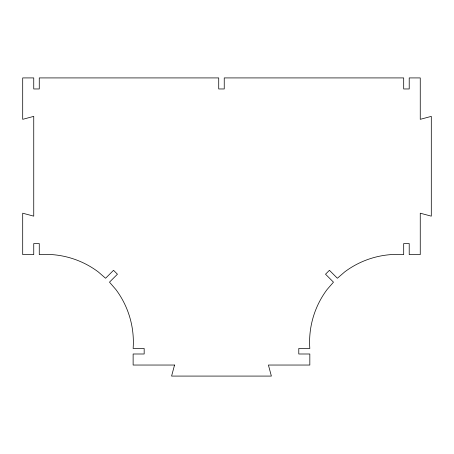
<?xml version="1.0" encoding="UTF-8"?>
<svg xmlns="http://www.w3.org/2000/svg" width="454" height="454" viewBox="0 0 454 454"><rect width="100%" height="100%" fill="white"/><g stroke="black" fill="none" stroke-linecap="round" stroke-linejoin="round"><path stroke-width="0.68" d="M174.546 365.039L171.584 376.082L271.373 376.082L268.41 365.039L309.827 365.039L309.827 353.995L298.783 353.995L298.783 348.473L309.827 348.473A87.718 87.718 0 0 1 327.073 289.544L333.474 282.161L325.524 274.21L329.428 270.306L337.379 278.257L344.762 271.861A87.718 87.718 0 0 1 403.691 254.609L403.691 243.565L409.213 243.565L409.213 254.609L420.256 254.609L420.256 213.198L431.3 216.155L431.3 116.372L420.256 119.328L420.256 77.918L409.213 77.918L409.213 88.961L403.691 88.961L403.691 77.918L224.242 77.918L224.242 88.961L218.72 88.961L218.72 77.918L39.265 77.918L39.265 88.961L33.744 88.961L33.744 77.918L22.7 77.918L22.7 119.328L33.744 116.372L33.744 216.155L22.7 213.198L22.7 254.609L33.744 254.609L33.744 243.565L39.265 243.565L39.265 254.609A87.718 87.718 0 0 1 98.2 271.861L105.583 278.257L113.528 270.306L117.433 274.21L109.488 282.161L115.883 289.544A87.718 87.718 0 0 1 133.13 348.473L144.173 348.473L144.173 353.995L133.13 353.995L133.13 365.039L174.546 365.039"/></g></svg>
